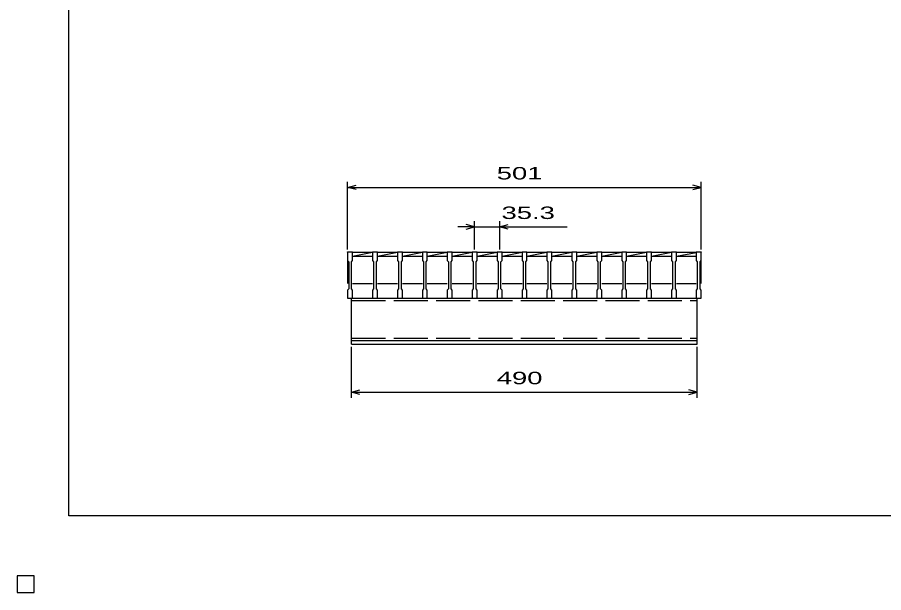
# Model space of a CAD drawing. Units: millimetres, scale not verified. Extents: x -1456 to 1385, y -1026 to 843.
# Drawn here: x -1456 to -228, y -1026 to -211 of the extents above; entities that cross this region are included whole.
import ezdxf
from ezdxf.enums import TextEntityAlignment as Align

# ---------------------------------------------------------------- set-up
doc = ezdxf.new("R2010")
doc.units = ezdxf.units.MM
doc.header["$LTSCALE"] = 8
doc.linetypes.add('DASHED', pattern=[7.5, 6, -1.5])
for name, color, linetype, lineweight in [('0_2', 150, 'Continuous', 25), ('16', 3, 'Continuous', 25), ('22', 4, 'Continuous', 25), ('24', 2, 'Continuous', 25), ('32', 4, 'Continuous', 25)]:
    doc.layers.add(name, color=color, linetype=linetype, lineweight=lineweight)
doc.styles.add('ベクトル', font='')
doc.styles.get('ベクトル').set_extended_font_data('ベクトル')

msp = doc.modelspace()

# ---------------------------------------------------------------- linework, layer by layer
at = {"layer": '0_2'}
for p, q in [((-1383.2, -917.2), (-1383.2, 842.8)), ((1384.8, -917.2), (-1383.2, -917.2)), ((-1432, -1002), (-1456, -1002)), ((-1456, -1002), (-1456, -1026)), ((-1432, -1002), (-1456, -1002)), ((-1456, -1002), (-1456, -1026)), ((-1432, -1002), (-1456, -1002)), ((-1456, -1002), (-1456, -1026)), ((-1432, -1002), (-1456, -1002)), ((-1456, -1002), (-1456, -1026)), ((-1432, -1002), (-1456, -1002)), ((-1456, -1002), (-1456, -1026)), ((-1432, -1026), (-1432, -1002)), ((-1432, -1026), (-1432, -1002)), ((-1432, -1026), (-1432, -1002)), ((-1432, -1026), (-1432, -1002)), ((-1432, -1026), (-1432, -1002)), ((-1456, -1026), (-1432, -1026)), ((-1456, -1026), (-1432, -1026)), ((-1456, -1026), (-1432, -1026)), ((-1456, -1026), (-1432, -1026)), ((-1456, -1026), (-1432, -1026))]:
    msp.add_line(p, q, dxfattribs=at)
at = {"layer": '16'}
for p, q in [((-988, -544), (-988, -543.3)), ((-988, -543.3), (-981, -543.3)), ((-988, -544), (-988, -555.5)), ((-981, -544), (-988, -544)), ((-988, -544), (-988, -588)), ((-981, -543.3), (-981, -544)), ((-981, -555.5), (-981, -544)), ((-981, -544), (-952.7, -544)), ((-981, -549.5), (-952.7, -544)), ((-981, -549.5), (-952.7, -549.5)), ((-952.7, -544), (-952.7, -543.3)), ((-952.7, -543.3), (-945.7, -543.3)), ((-952.7, -544), (-952.7, -555.5)), ((-945.7, -544), (-952.7, -544)), ((-945.7, -543.3), (-945.7, -544)), ((-945.7, -555.5), (-945.7, -544)), ((-945.7, -544), (-917.4, -544)), ((-945.7, -549.5), (-917.4, -544)), ((-945.7, -549.5), (-917.4, -549.5)), ((-917.4, -544), (-917.4, -543.3)), ((-917.4, -543.3), (-910.4, -543.3)), ((-917.4, -544), (-917.4, -555.5)), ((-910.4, -544), (-917.4, -544)), ((-910.4, -543.3), (-910.4, -544)), ((-910.4, -555.5), (-910.4, -544)), ((-910.4, -544), (-882.1, -544)), ((-910.4, -549.5), (-882.1, -544)), ((-910.4, -549.5), (-882.1, -549.5)), ((-882.1, -544), (-882.1, -543.3)), ((-882.1, -543.3), (-875.1, -543.3)), ((-882.1, -544), (-882.1, -555.5)), ((-875.1, -544), (-882.1, -544)), ((-875.1, -543.3), (-875.1, -544)), ((-875.1, -555.5), (-875.1, -544)), ((-875.1, -544), (-846.8, -544)), ((-875.1, -549.5), (-846.8, -544)), ((-875.1, -549.5), (-846.8, -549.5)), ((-846.8, -544), (-846.8, -543.3)), ((-846.8, -543.3), (-839.8, -543.3)), ((-846.8, -544), (-846.8, -555.5)), ((-839.8, -544), (-846.8, -544)), ((-839.8, -543.3), (-839.8, -544)), ((-839.8, -555.5), (-839.8, -544)), ((-839.8, -544), (-811.5, -544)), ((-839.8, -549.5), (-811.5, -544)), ((-839.8, -549.5), (-811.5, -549.5)), ((-811.5, -544), (-811.5, -543.3)), ((-811.5, -543.3), (-804.5, -543.3)), ((-811.5, -544), (-811.5, -555.5)), ((-804.5, -544), (-811.5, -544)), ((-804.5, -543.3), (-804.5, -544)), ((-804.5, -555.5), (-804.5, -544)), ((-804.5, -544), (-776.2, -544)), ((-804.5, -549.5), (-776.2, -544)), ((-804.5, -549.5), (-776.2, -549.5)), ((-776.2, -544), (-776.2, -543.3)), ((-776.2, -543.3), (-769.2, -543.3)), ((-776.2, -544), (-776.2, -555.5)), ((-769.2, -544), (-776.2, -544)), ((-769.2, -543.3), (-769.2, -544)), ((-769.2, -555.5), (-769.2, -544)), ((-769.2, -544), (-740.9, -544)), ((-769.2, -549.5), (-740.9, -544)), ((-769.2, -549.5), (-740.9, -549.5)), ((-740.9, -544), (-740.9, -543.3)), ((-740.9, -543.3), (-733.9, -543.3)), ((-740.9, -544), (-740.9, -555.5)), ((-733.9, -544), (-740.9, -544)), ((-733.9, -543.3), (-733.9, -544)), ((-733.9, -555.5), (-733.9, -544)), ((-733.9, -544), (-705.6, -544)), ((-733.9, -549.5), (-705.6, -544)), ((-733.9, -549.5), (-705.6, -549.5)), ((-705.6, -544), (-705.6, -543.3)), ((-705.6, -543.3), (-698.6, -543.3)), ((-705.6, -544), (-705.6, -555.5)), ((-698.6, -544), (-705.6, -544)), ((-698.6, -543.3), (-698.6, -544)), ((-698.6, -555.5), (-698.6, -544)), ((-698.6, -544), (-670.3, -544)), ((-698.6, -549.5), (-670.3, -544)), ((-698.6, -549.5), (-670.3, -549.5)), ((-670.3, -544), (-670.3, -543.3)), ((-670.3, -543.3), (-663.3, -543.3)), ((-670.3, -544), (-670.3, -555.5)), ((-663.3, -544), (-670.3, -544)), ((-663.3, -543.3), (-663.3, -544)), ((-663.3, -555.5), (-663.3, -544)), ((-663.3, -544), (-635, -544)), ((-663.3, -549.5), (-635, -544)), ((-663.3, -549.5), (-635, -549.5)), ((-635, -544), (-635, -543.3)), ((-635, -543.3), (-628, -543.3)), ((-635, -544), (-635, -555.5)), ((-628, -544), (-635, -544)), ((-628, -543.3), (-628, -544)), ((-628, -555.5), (-628, -544)), ((-628, -544), (-599.7, -544)), ((-628, -549.5), (-599.7, -544)), ((-628, -549.5), (-599.7, -549.5)), ((-599.7, -544), (-599.7, -543.3)), ((-599.7, -543.3), (-592.7, -543.3)), ((-599.7, -544), (-599.7, -555.5)), ((-592.7, -544), (-599.7, -544)), ((-592.7, -543.3), (-592.7, -544)), ((-592.7, -555.5), (-592.7, -544)), ((-592.7, -544), (-564.4, -544)), ((-592.7, -549.5), (-564.4, -544)), ((-592.7, -549.5), (-564.4, -549.5)), ((-564.4, -544), (-564.4, -543.3)), ((-564.4, -543.3), (-557.4, -543.3)), ((-564.4, -544), (-564.4, -555.5)), ((-557.4, -544), (-564.4, -544)), ((-557.4, -543.3), (-557.4, -544)), ((-557.4, -555.5), (-557.4, -544)), ((-557.4, -544), (-529.1, -544)), ((-557.4, -549.5), (-529.1, -544)), ((-557.4, -549.5), (-529.1, -549.5)), ((-529.1, -544), (-529.1, -543.3)), ((-529.1, -543.3), (-522.1, -543.3)), ((-529.1, -544), (-529.1, -555.5)), ((-522.1, -544), (-529.1, -544)), ((-522.1, -543.3), (-522.1, -544)), ((-522.1, -555.5), (-522.1, -544)), ((-522.1, -544), (-494, -544)), ((-522.1, -549.5), (-494, -544.039)), ((-522.1, -549.5), (-494, -549.5)), ((-494, -544), (-494, -543.3)), ((-494, -543.3), (-487, -543.3)), ((-494, -544), (-494, -555.5)), ((-487, -544), (-494, -544)), ((-487, -543.3), (-487, -544)), ((-487, -555.5), (-487, -544)), ((-487, -588), (-487, -544)), ((-988, -555.5), (-986.5, -557.5)), ((-986.5, -557.5), (-986.5, -595.5)), ((-982.5, -557.5), (-981, -555.5)), ((-982.5, -595.5), (-982.5, -557.5)), ((-952.7, -555.5), (-951.2, -557.5)), ((-951.2, -557.5), (-951.2, -595.5)), ((-947.2, -557.5), (-945.7, -555.5)), ((-947.2, -595.5), (-947.2, -557.5)), ((-917.4, -555.5), (-915.9, -557.5)), ((-915.9, -557.5), (-915.9, -595.5)), ((-911.9, -557.5), (-910.4, -555.5)), ((-911.9, -595.5), (-911.9, -557.5)), ((-882.1, -555.5), (-880.6, -557.5)), ((-880.6, -557.5), (-880.6, -595.5)), ((-876.6, -557.5), (-875.1, -555.5)), ((-876.6, -595.5), (-876.6, -557.5)), ((-846.8, -555.5), (-845.3, -557.5)), ((-845.3, -557.5), (-845.3, -595.5)), ((-841.3, -557.5), (-839.8, -555.5)), ((-841.3, -595.5), (-841.3, -557.5)), ((-811.5, -555.5), (-810, -557.5)), ((-810, -557.5), (-810, -595.5)), ((-806, -557.5), (-804.5, -555.5)), ((-806, -595.5), (-806, -557.5)), ((-776.2, -555.5), (-774.7, -557.5)), ((-774.7, -557.5), (-774.7, -595.5)), ((-770.7, -557.5), (-769.2, -555.5)), ((-770.7, -595.5), (-770.7, -557.5)), ((-740.9, -555.5), (-739.4, -557.5)), ((-739.4, -557.5), (-739.4, -595.5)), ((-735.4, -557.5), (-733.9, -555.5)), ((-735.4, -595.5), (-735.4, -557.5)), ((-705.6, -555.5), (-704.1, -557.5)), ((-704.1, -557.5), (-704.1, -595.5)), ((-700.1, -557.5), (-698.6, -555.5)), ((-700.1, -595.5), (-700.1, -557.5)), ((-670.3, -555.5), (-668.8, -557.5)), ((-668.8, -557.5), (-668.8, -595.5)), ((-664.8, -557.5), (-663.3, -555.5)), ((-664.8, -595.5), (-664.8, -557.5)), ((-635, -555.5), (-633.5, -557.5)), ((-633.5, -557.5), (-633.5, -595.5)), ((-629.5, -557.5), (-628, -555.5)), ((-629.5, -595.5), (-629.5, -557.5)), ((-599.7, -555.5), (-598.2, -557.5)), ((-598.2, -557.5), (-598.2, -595.5)), ((-594.2, -557.5), (-592.7, -555.5)), ((-594.2, -595.5), (-594.2, -557.5)), ((-564.4, -555.5), (-562.9, -557.5)), ((-562.9, -557.5), (-562.9, -595.5)), ((-558.9, -557.5), (-557.4, -555.5)), ((-558.9, -595.5), (-558.9, -557.5)), ((-529.1, -555.5), (-527.6, -557.5)), ((-527.6, -557.5), (-527.6, -595.5)), ((-523.6, -557.5), (-522.1, -555.5)), ((-523.6, -595.5), (-523.6, -557.5)), ((-494, -555.5), (-492.5, -557.5)), ((-492.5, -557.5), (-492.5, -595.5)), ((-488.5, -557.5), (-487, -555.5)), ((-488.5, -595.5), (-488.5, -557.5)), ((-981, -588), (-952.7, -588)), ((-945.7, -588), (-917.4, -588)), ((-910.4, -588), (-882.1, -588)), ((-875.1, -588), (-846.8, -588)), ((-839.8, -588), (-811.5, -588)), ((-804.5, -588), (-776.2, -588)), ((-769.2, -588), (-740.9, -588)), ((-733.9, -588), (-705.6, -588)), ((-698.6, -588), (-670.3, -588)), ((-663.3, -588), (-635, -588)), ((-628, -588), (-599.7, -588)), ((-592.7, -588), (-564.4, -588)), ((-557.4, -588), (-529.1, -588)), ((-522.1, -588), (-494, -588)), ((-986.5, -595.5), (-988, -597.5)), ((-988, -597.5), (-988, -609)), ((-981, -597.5), (-982.5, -595.5)), ((-981, -609), (-981, -597.5)), ((-951.2, -595.5), (-952.7, -597.5)), ((-952.7, -597.5), (-952.7, -609)), ((-945.7, -597.5), (-947.2, -595.5)), ((-945.7, -609), (-945.7, -597.5)), ((-915.9, -595.5), (-917.4, -597.5)), ((-917.4, -597.5), (-917.4, -609)), ((-910.4, -597.5), (-911.9, -595.5)), ((-910.4, -609), (-910.4, -597.5)), ((-880.6, -595.5), (-882.1, -597.5)), ((-882.1, -597.5), (-882.1, -609)), ((-875.1, -597.5), (-876.6, -595.5)), ((-875.1, -609), (-875.1, -597.5)), ((-845.3, -595.5), (-846.8, -597.5)), ((-846.8, -597.5), (-846.8, -609)), ((-839.8, -597.5), (-841.3, -595.5)), ((-839.8, -609), (-839.8, -597.5)), ((-810, -595.5), (-811.5, -597.5)), ((-811.5, -597.5), (-811.5, -609)), ((-804.5, -597.5), (-806, -595.5)), ((-804.5, -609), (-804.5, -597.5)), ((-774.7, -595.5), (-776.2, -597.5)), ((-776.2, -597.5), (-776.2, -609)), ((-769.2, -597.5), (-770.7, -595.5)), ((-769.2, -609), (-769.2, -597.5)), ((-739.4, -595.5), (-740.9, -597.5)), ((-740.9, -597.5), (-740.9, -609)), ((-733.9, -597.5), (-735.4, -595.5)), ((-733.9, -609), (-733.9, -597.5)), ((-704.1, -595.5), (-705.6, -597.5)), ((-705.6, -597.5), (-705.6, -609)), ((-698.6, -597.5), (-700.1, -595.5)), ((-698.6, -609), (-698.6, -597.5)), ((-668.8, -595.5), (-670.3, -597.5)), ((-670.3, -597.5), (-670.3, -609)), ((-663.3, -597.5), (-664.8, -595.5)), ((-663.3, -609), (-663.3, -597.5)), ((-633.5, -595.5), (-635, -597.5)), ((-635, -597.5), (-635, -609)), ((-628, -597.5), (-629.5, -595.5)), ((-628, -609), (-628, -597.5)), ((-598.2, -595.5), (-599.7, -597.5)), ((-599.7, -597.5), (-599.7, -609)), ((-592.7, -597.5), (-594.2, -595.5)), ((-592.7, -609), (-592.7, -597.5)), ((-562.9, -595.5), (-564.4, -597.5)), ((-564.4, -597.5), (-564.4, -609)), ((-557.4, -597.5), (-558.9, -595.5)), ((-557.4, -609), (-557.4, -597.5)), ((-527.6, -595.5), (-529.1, -597.5)), ((-529.1, -597.5), (-529.1, -609)), ((-522.1, -597.5), (-523.6, -595.5)), ((-522.1, -609), (-522.1, -597.5)), ((-492.5, -595.5), (-494, -597.5)), ((-494, -597.5), (-494, -609)), ((-487, -597.5), (-488.5, -595.5)), ((-487, -609), (-487, -597.5)), ((-988, -609), (-981, -609)), ((-982.5, -609), (-492.5, -609)), ((-982.5, -669), (-982.5, -609)), ((-952.7, -609), (-945.7, -609)), ((-917.4, -609), (-910.4, -609)), ((-882.1, -609), (-875.1, -609)), ((-846.8, -609), (-839.8, -609)), ((-811.5, -609), (-804.5, -609)), ((-776.2, -609), (-769.2, -609)), ((-740.9, -609), (-733.9, -609)), ((-705.6, -609), (-698.6, -609)), ((-670.3, -609), (-663.3, -609)), ((-635, -609), (-628, -609)), ((-599.7, -609), (-592.7, -609)), ((-564.4, -609), (-557.4, -609)), ((-529.1, -609), (-522.1, -609)), ((-494, -609), (-487, -609)), ((-492.5, -669), (-492.5, -609)), ((-982.5, -669), (-492.5, -669)), ((-982.5, -674), (-982.5, -669)), ((-982.5, -669), (-492.5, -669)), ((-982.5, -674), (-492.5, -674)), ((-492.5, -674), (-492.5, -669)), ((-1432, -1002), (-1456, -1002)), ((-1456, -1002), (-1456, -1026)), ((-1432, -1002), (-1456, -1002)), ((-1456, -1002), (-1456, -1026)), ((-1432, -1002), (-1456, -1002)), ((-1456, -1002), (-1456, -1026)), ((-1432, -1002), (-1456, -1002)), ((-1456, -1002), (-1456, -1026)), ((-1432, -1002), (-1456, -1002)), ((-1456, -1002), (-1456, -1026)), ((-1432, -1026), (-1432, -1002)), ((-1432, -1026), (-1432, -1002)), ((-1432, -1026), (-1432, -1002)), ((-1432, -1026), (-1432, -1002)), ((-1432, -1026), (-1432, -1002)), ((-1456, -1026), (-1432, -1026)), ((-1456, -1026), (-1432, -1026)), ((-1456, -1026), (-1432, -1026)), ((-1456, -1026), (-1432, -1026)), ((-1456, -1026), (-1432, -1026))]:
    msp.add_line(p, q, dxfattribs=at)
at = {"layer": '16', "linetype": 'DASHED'}
for p, q in [((-982.5, -612.2), (-492.5, -612.2)), ((-982.5, -665.8), (-492.5, -665.8))]:
    msp.add_line(p, q, dxfattribs=at)
at = {"layer": '22'}
for p, q in [((-988, -540), (-988, -444)), ((-988, -452), (-976, -448.8)), ((-976, -455.2), (-988, -452)), ((-988, -452), (-487, -452)), ((-487, -452), (-499, -448.8)), ((-499, -455.2), (-487, -452)), ((-487, -540), (-487, -444)), ((-808, -540), (-808, -500)), ((-772.7, -500), (-772.7, -540)), ((-808, -508), (-832, -508)), ((-808, -508), (-820, -504.8)), ((-820, -511.2), (-808, -508)), ((-808, -508), (-772.7, -508)), ((-772.7, -508), (-760.7, -504.8)), ((-760.7, -511.2), (-772.7, -508)), ((-772.7, -508), (-676.7, -508)), ((-982.5, -750), (-982.5, -678)), ((-492.5, -750), (-492.5, -678)), ((-982.5, -742), (-970.5, -738.8)), ((-970.5, -745.2), (-982.5, -742)), ((-982.5, -742), (-492.5, -742)), ((-492.5, -742), (-504.5, -738.8)), ((-504.5, -745.2), (-492.5, -742))]:
    msp.add_line(p, q, dxfattribs=at)
at = {"layer": '22', "color": 2}
for p, q in [((-1432, -1002), (-1456, -1002)), ((-1456, -1002), (-1456, -1026)), ((-1432, -1002), (-1456, -1002)), ((-1456, -1002), (-1456, -1026)), ((-1432, -1002), (-1456, -1002)), ((-1456, -1002), (-1456, -1026)), ((-1432, -1026), (-1432, -1002)), ((-1432, -1026), (-1432, -1002)), ((-1432, -1026), (-1432, -1002)), ((-1456, -1026), (-1432, -1026)), ((-1456, -1026), (-1432, -1026)), ((-1456, -1026), (-1432, -1026))]:
    msp.add_line(p, q, dxfattribs=at)
at = {"layer": '24', "color": 4}
for p, q in [((-1432, -1002), (-1456, -1002)), ((-1456, -1002), (-1456, -1026)), ((-1432, -1002), (-1456, -1002)), ((-1456, -1002), (-1456, -1026)), ((-1432, -1002), (-1456, -1002)), ((-1456, -1002), (-1456, -1026)), ((-1432, -1026), (-1432, -1002)), ((-1432, -1026), (-1432, -1002)), ((-1432, -1026), (-1432, -1002)), ((-1456, -1026), (-1432, -1026)), ((-1456, -1026), (-1432, -1026)), ((-1456, -1026), (-1432, -1026))]:
    msp.add_line(p, q, dxfattribs=at)
at = {"layer": '32'}
for p, q in [((-1432, -1002), (-1456, -1002)), ((-1456, -1002), (-1456, -1026)), ((-1432, -1002), (-1456, -1002)), ((-1456, -1002), (-1456, -1026)), ((-1432, -1002), (-1456, -1002)), ((-1456, -1002), (-1456, -1026)), ((-1432, -1002), (-1456, -1002)), ((-1456, -1002), (-1456, -1026)), ((-1432, -1002), (-1456, -1002)), ((-1456, -1002), (-1456, -1026)), ((-1432, -1026), (-1432, -1002)), ((-1432, -1026), (-1432, -1002)), ((-1432, -1026), (-1432, -1002)), ((-1432, -1026), (-1432, -1002)), ((-1432, -1026), (-1432, -1002)), ((-1456, -1026), (-1432, -1026)), ((-1456, -1026), (-1432, -1026)), ((-1456, -1026), (-1432, -1026)), ((-1456, -1026), (-1432, -1026)), ((-1456, -1026), (-1432, -1026))]:
    msp.add_line(p, q, dxfattribs=at)

# ---------------------------------------------------------------- texts
at = {"layer": '22', "color": 2, "style": 'ベクトル', "width": 1.65}
for s, p in [(' 501 ', (-787.5, -432)), (' 35.3 ', (-780.7, -488)), (' 490 ', (-787.5, -722))]:
    msp.add_text(s, height=17.6, dxfattribs=at).set_placement(p, align=Align.MIDDLE_LEFT)

doc.saveas('drawing.dxf')
